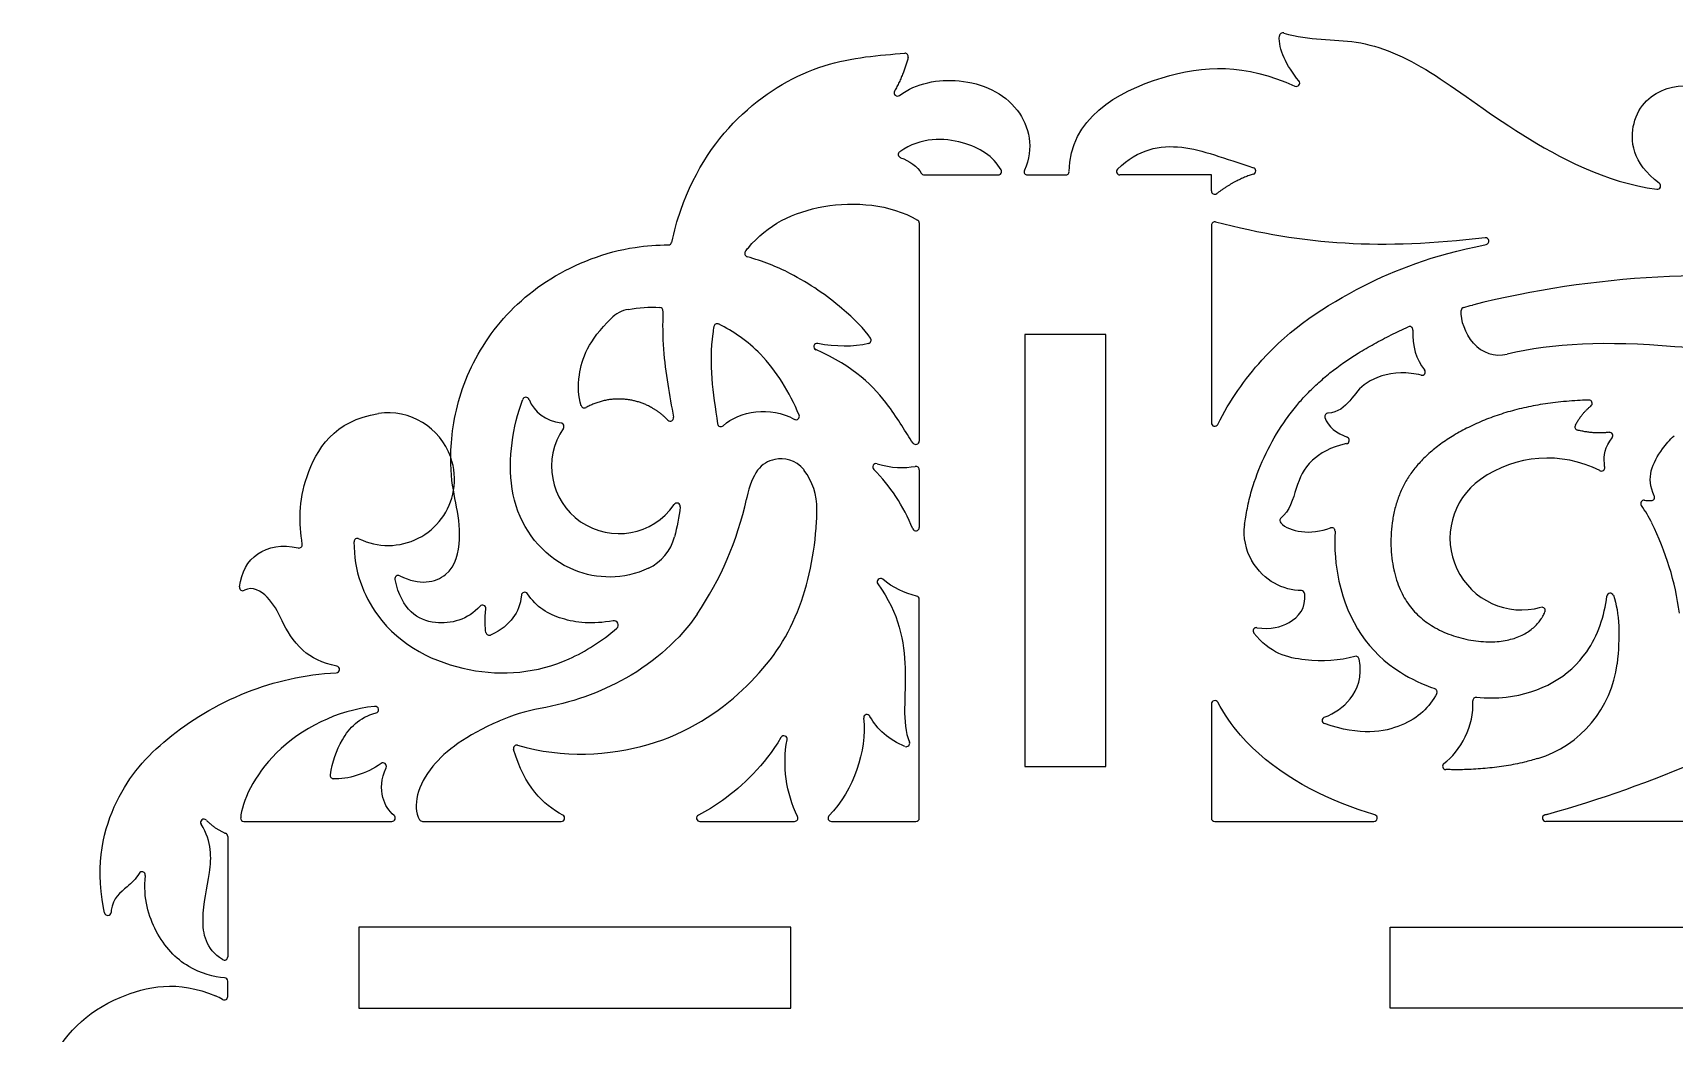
# Model space of a CAD drawing. Header units: millimetres. Extents: x -254 to 403, y -359 to 324.
# Drawn here: x -227.5 to -106, y 72.3 to 146.3 of the extents above; entities that cross this region are included whole.
import ezdxf

# ---------------------------------------------------------------- set-up
doc = ezdxf.new("R2010")
doc.units = ezdxf.units.MM
doc.header["$MEASUREMENT"] = 0
doc.layers.add('Layer 03', color=5, linetype='Continuous')

msp = doc.modelspace()

# ---------------------------------------------------------------- linework, layer by layer
at = {"layer": 'Layer 03'}
for p, q in [((-161.51, 135.81), (-156.04, 135.81)), ((-153.87, 135.81), (-151.04, 135.81)), ((-140.25, 135.81), (-147.02, 135.81)), ((-140.25, 134.62), (-140.25, 135.81)), ((-161.88, 132.25), (-161.88, 116.1)), ((-140.25, 132.08), (-140.25, 117.45)), ((-154.07, 124), (-154.07, 92)), ((-148.07, 124), (-154.07, 124)), ((-148.07, 92), (-148.07, 124)), ((-161.88, 113.98), (-161.88, 109.7)), ((-161.88, 88.19), (-161.88, 104.38)), ((-202.2, 96.46), (-202.22, 96.45)), ((-140.25, 96.64), (-140.25, 88.19)), ((-154.07, 92), (-148.07, 92)), ((-211.89, 87.94), (-200.93, 87.94)), ((-198.66, 87.94), (-188.39, 87.94)), ((-178.13, 87.94), (-171.11, 87.94)), ((-168.39, 87.94), (-162.13, 87.94)), ((-140, 87.94), (-128.21, 87.94)), ((-87.09, 87.94), (-115.49, 87.94)), ((-213.09, 86.83), (-213.09, 77.92)), ((-222.22, 81.18), (-222.29, 81.54)), ((-221.71, 81.36), (-221.73, 81.2)), ((-171.38, 80.12), (-203.38, 80.12)), ((-203.38, 80.12), (-203.38, 74.12)), ((-171.38, 74.12), (-171.38, 80.12)), ((-127, 80.12), (-95, 80.12)), ((-127, 74.12), (-127, 80.12)), ((-213.09, 74.97), (-213.09, 76.12)), ((-203.38, 74.12), (-171.38, 74.12)), ((-95, 74.12), (-127, 74.12))]:
    msp.add_line(p, q, dxfattribs=at)
for centre, radius, start, end in [((-134.96, 146.08), 0.249, 72.938, 174.1916), ((-162.94, 144.57), 0.249, 345.3228, 94.9374), ((-133.96, 142.61), 0.249, 245.4105, 38.3116), ((-163.49, 141.89), 0.249, 151.5022, 306.6652), ((-163.19, 137.32), 0.249, 125.0165, 251.3106), ((-156.04, 136.05), 0.249, 270, 29.5351), ((-153.87, 136.05), 0.249, 155.2728, 270), ((-147.02, 136.05), 0.249, 134.6564, 270), ((-137.21, 136.1), 0.249, 287.5208, 72.521), ((-161.51, 136.05), 0.249, 208.149, 270), ((-151.04, 136.05), 0.249, 270, 358.9372), ((-107.23, 134.99), 0.249, 262.3393, 53.4946), ((-140, 134.62), 0.249, 180, 307.2181), ((-162.13, 132.25), 0.249, 0, 59.6179), ((-140, 132.08), 0.249, 75.1797, 180), ((-180.46, 130.87), 0.249, 269.7246, 347.3082), ((-174.56, 129.99), 0.249, 142.2461, 253.8665), ((-119.95, 130.9), 0.249, 281.4508, 96.684), ((-103.08, 54.6), 73.76, 82.407, 103.9917), ((-182.94, 123.37), 2.53, 101.0177, 134.277), ((-181.11, 125.74), 0.249, 357.8925, 85.937), ((-121.5, 125.76), 0.249, 105.0624, 176.7196), ((-176.85, 124.54), 0.249, 63.7896, 170.1423), ((-125.57, 124.34), 0.249, 355.9733, 114.0047), ((-169.44, 123.09), 0.249, 80.2454, 246.6996), ((-165.69, 123.58), 0.249, 282.4195, 34.5646), ((-118.94, 124.96), 2.49, 220.2514, 283.5509), ((-124.66, 121.22), 0.249, 256.958, 39.1827), ((-191.01, 119.1), 0.249, 20.9956, 159.1102), ((-112.3, 118.89), 0.249, 307.6442, 91.9814), ((-201.21, 113.28), 4.91, 19.3266, 98.3447), ((-186.68, 118.8), 0.249, 196.5254, 299.1971), ((-171.01, 117.93), 0.249, 240.6167, 22.7279), ((-131.6, 117.92), 0.249, 91.3643, 195.7565), ((-184.13, 114.23), 4.98, 145.5567, 325.2645), ((-188.44, 117.19), 0.249, 325.5567, 80.3316), ((-180.32, 117.82), 0.249, 223.2798, 10.402), ((-176.57, 117.42), 0.249, 189.1338, 312.937), ((-140, 117.45), 0.249, 180, 333.1275), ((-113.08, 117.15), 0.249, 151.2728, 255.9076), ((-110.77, 116.5), 0.249, 321.1788, 97.1368), ((-162.13, 116.1), 0.249, 214.9757, 360), ((-130.29, 116.15), 0.249, 280.6441, 68.3124), ((-201.21, 113.28), 4.91, 350.1837, 19.3266), ((-165.08, 114.18), 0.249, 73.5299, 225.8403), ((-115.36, 106.21), 8.63, 63.263, 125.1515), ((-174.18, 111.11), 4.72, 359.2199, 37.1281), ((-162.13, 113.98), 0.249, 360, 100.8399), ((-117.27, 108.91), 5.31, 125.1515, 285.5708), ((-111.37, 114.13), 0.249, 243.263, 8.7882), ((-201.21, 113.28), 4.91, 243.793, 350.1837), ((-107.68, 111.94), 0.249, 269.6771, 24.9415), ((-179.83, 111.26), 0.249, 353.6584, 145.2645), ((-198.47, 116.98), 24.35, 325.7719, 347.7106), ((-108.21, 111.47), 0.249, 84.934, 216.3702), ((-115.36, 106.21), 8.63, 26.3324, 36.3702), ((-162.13, 109.7), 0.249, 202.6003, 0), ((-133.7, 109.35), 4.14, 172.173, 210.6801), ((-134.93, 110.21), 0.249, 127.9361, 224.0635), ((-131.34, 109.44), 0.249, 356.9338, 110.7174), ((-126.99, 100.45), 21.6, 7.7475, 26.3324), ((-207.82, 108.43), 0.249, 255.0291, 9.0878), ((-203.49, 108.65), 0.249, 63.793, 179.5857), ((-183.5, 109.95), 3.62, 295.6592, 344.8651), ((-200.46, 105.91), 0.249, 62.1479, 192.3091), ((-164.75, 105.68), 0.249, 50.3239, 215.8048), ((-211.97, 105.27), 0.249, 171.7, 299.6929), ((-191.1, 104.66), 0.249, 32.7816, 175.0193), ((-162.13, 104.38), 0.249, 360, 77.4922), ((-133.59, 104.78), 0.249, 6.8847, 88.5933), ((-110.72, 104.59), 0.249, 20.2149, 172.8217), ((-194.22, 103.71), 0.249, 352.4713, 138.0374), ((-115.77, 103.55), 0.249, 335.3182, 105.5708), ((-184.49, 102.48), 0.319, 310.9026, 99.8831), ((-136.91, 102.04), 0.249, 82.497, 217.7552), ((-193.72, 101.97), 0.249, 189.2284, 293.5637), ((-129.56, 99.92), 0.249, 10.2617, 106.5599), ((-205.06, 99.19), 0.249, 272.4286, 79.4377), ((-118.55, 100.62), 8.4, 287.1058, 353.1054), ((-123.78, 97.53), 0.249, 332.8964, 71.235), ((-202.17, 96.21), 0.249, 283.9924, 95.4249), ((-187.59, 83.13), 13.38, 100.1999, 113.873), ((-140, 96.64), 0.249, 28.7096, 180), ((-120.64, 96.88), 0.249, 85.2174, 184.4396), ((-165.75, 95.61), 0.249, 28.075, 185.1792), ((-131.8, 95.42), 0.249, 110.4488, 250.9673), ((-191.69, 93.34), 0.249, 73.7821, 196.3477), ((-171.91, 94.03), 0.249, 349.0961, 148.9428), ((-162.84, 93.72), 0.249, 248.3078, 21.7168), ((-139.44, 174.44), 89.27, 285.6678, 293.428), ((-205.25, 91.35), 0.249, 169.4867, 266.5549), ((-201.59, 92.03), 0.249, 333.3646, 124.7946), ((-122.88, 92.03), 0.249, 125.68, 267.8129), ((-214.85, 87.86), 0.249, 44.9411, 212.0899), ((-211.89, 88.19), 0.249, 176.9087, 270), ((-200.93, 88.19), 0.249, 270, 48.516), ((-198.66, 88.19), 0.249, 209.6329, 270), ((-188.39, 88.19), 0.249, 270, 62.3066), ((-178.13, 88.19), 0.249, 116.496, 270), ((-171.11, 88.19), 0.249, 270, 26.3879), ((-168.39, 88.19), 0.249, 135.3727, 270), ((-162.13, 88.19), 0.249, 270, 0), ((-140, 88.19), 0.249, 180, 270), ((-128.21, 88.19), 0.249, 270, 74.3126), ((-115.49, 88.19), 0.249, 105.0188, 270), ((-213.34, 86.83), 0.249, 0, 67.4538), ((-219.44, 83.97), 0.249, 354.32, 150.5895), ((-221.97, 81.23), 0.249, 190.6698, 353.3675), ((-213.34, 77.92), 0.249, 237.7898, 360), ((-213.34, 76.12), 0.249, 360, 87.4719), ((-215.79, 70.85), 4.54, 59.2224, 66.7073), ((-213.34, 74.97), 0.249, 239.2224, 0)]:
    msp.add_arc(centre, radius, start, end, dxfattribs=at)
for points, degree in [([(-133.77, 142.76), (-134.68, 143.91), (-135.31, 145.09), (-135.21, 146.1)], 3), ([(-162.7, 144.51), (-163.02, 143.27), (-163.71, 142.01)], 2), ([(-163.27, 137.08), (-162.65, 136.87), (-161.97, 136.39), (-161.73, 135.94)], 3), ([(-137.14, 135.87), (-138.53, 135.43), (-139.85, 134.42)], 2), ([(-119.98, 131.15), (-127.66, 130.25), (-133.31, 130.57), (-139.94, 132.32)], 3), ([(-183.42, 125.85), (-182.65, 126), (-181.88, 126.04), (-181.09, 125.99)], 3), ([(-120.84, 123.35), (-121.46, 124.08), (-121.79, 125.01), (-121.75, 125.78)], 3), ([(-121.56, 126), (-121.35, 126.06), (-121.13, 126.12), (-120.92, 126.17)], 3), ([(-125.32, 124.32), (-125.4, 123.13), (-125.07, 122.13), (-124.47, 121.38)], 3), ([(-169.4, 123.34), (-168.03, 123.1), (-166.8, 123.08), (-165.63, 123.34)], 3), ([(-190.77, 119.19), (-190.4, 118.21), (-189.57, 117.64), (-188.4, 117.44)], 3), ([(-176.4, 117.24), (-175.2, 118.35), (-172.91, 118.72), (-171.13, 117.71)], 3), ([(-113.3, 117.27), (-112.8, 118.19), (-112.15, 118.69)], 2), ([(-131.84, 117.85), (-131.64, 117.16), (-130.95, 116.68), (-130.19, 116.38)], 3), ([(-110.8, 116.75), (-111.94, 116.61), (-113.14, 116.91)], 2), ([(-165.01, 114.42), (-163.94, 114.1), (-162.98, 114.08), (-162.18, 114.23)], 3), ([(-162.36, 109.6), (-163.07, 111.31), (-164.01, 112.79), (-165.25, 114)], 3), ([(-179.59, 111.23), (-179.67, 110.47), (-179.81, 109.73), (-180.01, 109)], 3), ([(-108.19, 111.72), (-108.03, 111.7), (-107.86, 111.7), (-107.68, 111.69)], 3), ([(-135.11, 110.04), (-134.46, 109.36), (-132.9, 109.12), (-131.42, 109.68)], 3), ([(-133.58, 105.03), (-134.94, 105.06), (-136.34, 105.71), (-137.25, 107.24)], 3), ([(-162.08, 104.63), (-162.95, 104.82), (-163.84, 105.25), (-164.59, 105.87)], 3), ([(-110.48, 104.68), (-110.02, 103.42), (-109.98, 101.55), (-110.21, 99.62)], 3), ([(-193.97, 101.93), (-194.03, 102.31), (-194.07, 102.94), (-193.97, 103.68)], 3), ([(-123.03, 92.23), (-121.81, 93.11), (-120.75, 95.06), (-120.89, 96.86)], 3), ([(-166, 95.58), (-165.78, 93.15), (-166.69, 90.27), (-168.57, 88.36)], 3), ([(-162.94, 93.49), (-164.12, 93.96), (-165.02, 94.77), (-165.53, 95.72)], 3), ([(-170.89, 88.3), (-171.75, 90.04), (-172.03, 92.09), (-171.67, 93.98)], 3), ([(-188.27, 88.41), (-189.75, 89.19), (-191.12, 90.52), (-191.92, 93.27)], 3), ([(-201.73, 92.23), (-202.84, 91.46), (-204.18, 91.04), (-205.27, 91.1)], 3), ([(-214.67, 88.03), (-214.03, 87.38), (-213.25, 87.06)], 2), ([(-115.55, 88.43), (-115.48, 88.45), (-115.4, 88.47), (-115.33, 88.49)], 3)]:
    msp.add_open_spline(points, degree=degree, dxfattribs=at)
for points, knots in [([(-134.89, 146.31), (-132.95, 145.72), (-129.45, 146.09), (-124.14, 143.81), (-118.22, 139.1), (-111.1, 135.26), (-107.26, 134.74)], [30074.71779, 30074.71779, 30074.71779, 30074.71779, 30082.460523, 30090.55669, 30098.652858, 30106.089553, 30106.089553, 30106.089553, 30106.089553]), ([(-180.21, 130.81), (-180.03, 131.64), (-178.89, 135.69), (-175.18, 140.87), (-168.94, 144.41), (-164.8, 144.66), (-162.96, 144.82)], [32450.397755, 32450.397755, 32450.397755, 32450.397755, 32452.604012, 32461.593612, 32470.583211, 32479.489169, 32479.489169, 32479.489169, 32479.489169]), ([(-150.79, 136.05), (-150.72, 139.96), (-144.02, 143.84), (-137.77, 144.07), (-134.06, 142.38)], [32503.060536, 32503.060536, 32503.060536, 32503.060536, 32514.684211, 32525.513305, 32525.513305, 32525.513305, 32525.513305]), ([(-163.34, 141.69), (-162.11, 142.61), (-158.63, 143.26), (-154.12, 141.19), (-153.36, 137.76), (-154.1, 136.16)], [32483.416837, 32483.416837, 32483.416837, 32483.416837, 32488.432193, 32494.074235, 32499.329481, 32499.329481, 32499.329481, 32499.329481]), ([(-107.08, 135.19), (-109.11, 136.69), (-109.44, 140.28), (-106.84, 142.54), (-104.25, 142.49), (-102.83, 142.13)], [30106.749092, 30106.749092, 30106.749092, 30106.749092, 30111.26513, 30116.345453, 30120.786992, 30120.786992, 30120.786992, 30120.786992]), ([(-155.82, 136.18), (-156.39, 137.18), (-158.47, 138.51), (-161.76, 138.62), (-163.33, 137.52)], [209.329937, 209.329937, 209.329937, 209.329937, 213.875609, 218.749493, 218.749493, 218.749493, 218.749493]), ([(-147.19, 136.23), (-145.68, 137.73), (-142.5, 138.34), (-139.31, 137.02), (-137.14, 136.34)], [269.191137, 269.191137, 269.191137, 269.191137, 275.043092, 280.700159, 280.700159, 280.700159, 280.700159]), ([(-174.75, 130.15), (-174.68, 130.24), (-173.23, 132.04), (-169.38, 134.04), (-164.04, 133.66), (-162.01, 132.46)], [678.393758, 678.393758, 678.393758, 678.393758, 678.778812, 686.292058, 693.65592, 693.65592, 693.65592, 693.65592]), ([(-200.34, 106.13), (-198.91, 105.38), (-196.42, 105.87), (-195.74, 108.89), (-196.18, 111.59), (-196.73, 113.98), (-196.34, 119.01), (-193.9, 124.2), (-189.52, 128.39), (-184.33, 130.43), (-181.27, 130.62), (-180.46, 130.62)], [32410.201424, 32410.201424, 32410.201424, 32410.201424, 32414.830377, 32419.609285, 32424.388192, 32429.1671, 32433.946007, 32438.724915, 32443.503822, 32448.28273, 32450.059233, 32450.059233, 32450.059233, 32450.059233]), ([(-139.78, 117.34), (-138.89, 119.09), (-135.9, 123.41), (-129.87, 127.47), (-124.04, 129.82), (-119.9, 130.65)], [741.830945, 741.830945, 741.830945, 741.830945, 750.135575, 764.071436, 775.157043, 775.157043, 775.157043, 775.157043]), ([(-165.48, 123.72), (-165.94, 124.39), (-167.55, 126.01), (-170.84, 128.38), (-173.47, 129.42), (-174.63, 129.75)], [665.838672, 665.838672, 665.838672, 665.838672, 669.981823, 674.760732, 677.906722, 677.906722, 677.906722, 677.906722]), ([(-180.86, 125.73), (-180.9, 124.77), (-180.86, 121.98), (-180.37, 119.46), (-180.08, 117.86)], [282.10116, 282.10116, 282.10116, 282.10116, 284.534443, 289.239998, 289.239998, 289.239998, 289.239998]), ([(-186.92, 118.72), (-187.12, 119.41), (-187.24, 121.25), (-186.37, 123.55), (-184.7, 125.18)], [269.703672, 269.703672, 269.703672, 269.703672, 272.684302, 276.939562, 276.939562, 276.939562, 276.939562]), ([(-177.09, 124.59), (-177.12, 124.41), (-177.5, 121.98), (-177.18, 119.67), (-176.81, 117.38)], [230.532607, 230.532607, 230.532607, 230.532607, 231.112908, 238.476078, 238.476078, 238.476078, 238.476078]), ([(-170.78, 118.03), (-171.48, 119.71), (-173.24, 122.58), (-175.65, 124.23), (-176.74, 124.77)], [220.194831, 220.194831, 220.194831, 220.194831, 225.70004, 230.068555, 230.068555, 230.068555, 230.068555]), ([(-137.8, 109.92), (-137.77, 110.1), (-137.67, 110.73), (-137.46, 111.78), (-136.97, 113.48), (-136.12, 115.51), (-134.99, 117.38), (-134, 118.67), (-133.23, 119.55), (-132.41, 120.35), (-131.14, 121.44), (-129.73, 122.42), (-128.19, 123.31), (-126.95, 123.96), (-126.1, 124.37), (-125.67, 124.56)], [1475.483676, 1475.483676, 1475.483676, 1475.483676, 1476.04364, 1477.387356, 1478.717697, 1481.377307, 1484.000498, 1485.276941, 1486.273698, 1487.501331, 1488.735265, 1491.299711, 1492.661267, 1494.095408, 1495.514202, 1495.514202, 1495.514202, 1495.514202]), ([(-162.34, 115.95), (-162.9, 116.76), (-164.12, 118.98), (-166.7, 121.64), (-169.54, 122.87)], [710.766124, 710.766124, 710.766124, 710.766124, 715.003757, 720.888612, 720.888612, 720.888612, 720.888612]), ([(-96.68, 121.89), (-100.02, 122.46), (-108.91, 123.59), (-114.94, 123.36), (-118.35, 122.53)], [682.666224, 682.666224, 682.666224, 682.666224, 688.703522, 699.778515, 699.778515, 699.778515, 699.778515]), ([(-124.71, 120.98), (-125.19, 121.09), (-126.77, 121.3), (-129.04, 120.48), (-129.81, 119.18), (-130.88, 118.19), (-131.61, 118.17)], [1499.942935, 1499.942935, 1499.942935, 1499.942935, 1501.188654, 1503.659944, 1506.131235, 1508.324026, 1508.324026, 1508.324026, 1508.324026]), ([(-181.93, 106.69), (-183.79, 105.8), (-188.27, 105.98), (-192.62, 110.95), (-192.15, 116.47), (-191.38, 118.81), (-191.24, 119.19)], [555.307268, 555.307268, 555.307268, 555.307268, 561.031021, 568.312993, 575.594964, 577.076792, 577.076792, 577.076792, 577.076792]), ([(-112.31, 119.14), (-112.52, 119.13), (-113.27, 119.1), (-114.54, 119), (-116.05, 118.79), (-117.45, 118.5), (-118.77, 118.12), (-120.03, 117.67), (-121.2, 117.14), (-122.29, 116.55), (-123.27, 115.9), (-124.13, 115.21), (-124.87, 114.48), (-125.48, 113.73), (-125.97, 112.95), (-126.35, 112.11), (-126.64, 111.22), (-126.84, 110.29), (-126.95, 109.33), (-126.97, 108.38), (-126.9, 107.45), (-126.76, 106.6), (-126.55, 105.82), (-126.29, 105.12), (-125.98, 104.51), (-125.62, 103.96), (-125.21, 103.46), (-124.75, 103.02), (-124.24, 102.62), (-123.66, 102.26), (-123.02, 101.94), (-122.32, 101.68), (-121.59, 101.47), (-120.85, 101.32), (-120.12, 101.24), (-119.43, 101.23), (-118.8, 101.28), (-118.06, 101.41), (-117.27, 101.68), (-116.6, 102.1), (-116.18, 102.48), (-115.96, 102.74), (-115.81, 102.96), (-115.68, 103.18), (-115.6, 103.34), (-115.55, 103.45)], [842.729405, 842.729405, 842.729405, 842.729405, 843.361646, 845.011828, 846.537021, 847.962924, 849.330123, 850.669769, 851.969131, 853.212151, 854.393381, 855.508138, 856.546848, 857.50558, 858.404655, 859.320581, 860.264874, 861.22718, 862.198081, 863.16333, 864.098362, 864.975373, 865.779088, 866.519907, 867.209341, 867.861487, 868.495513, 869.130284, 869.778948, 870.455767, 871.176712, 871.931349, 872.699999, 873.461903, 874.201137, 874.900874, 875.538678, 876.118318, 877.154288, 878.054893, 878.467693, 878.865416, 879.063044, 879.272118, 879.628028, 879.628028, 879.628028, 879.628028]), ([(-207.57, 108.47), (-207.82, 110), (-207.85, 113.38), (-205.18, 117.66), (-201.93, 118.14)], [32324.398663, 32324.398663, 32324.398663, 32324.398663, 32330.396703, 32336.784532, 32336.784532, 32336.784532, 32336.784532]), ([(-130.24, 115.91), (-131.46, 115.67), (-133.26, 114.5), (-133.92, 112.88), (-134.47, 110.88), (-135.09, 110.41)], [1511.959764, 1511.959764, 1511.959764, 1511.959764, 1514.42304, 1517.674585, 1520.617057, 1520.617057, 1520.617057, 1520.617057]), ([(-111.12, 114.17), (-111.13, 114.26), (-111.2, 114.88), (-111.12, 115.67), (-110.57, 116.35)], [834.088979, 834.088979, 834.088979, 834.088979, 834.499929, 836.736152, 836.736152, 836.736152, 836.736152]), ([(-107.46, 112.05), (-108.09, 113.4), (-107.45, 114.82), (-106.31, 116.18), (-105.98, 116.5)], [473.487767, 473.487767, 473.487767, 473.487767, 478.048175, 479.508998, 479.508998, 479.508998, 479.508998]), ([(-170.41, 113.96), (-171.05, 114.75), (-173.2, 115.06), (-174.26, 113.72), (-174.67, 111.84), (-174.67, 111.8)], [1242.358255, 1242.358255, 1242.358255, 1242.358255, 1245.460083, 1250.261146, 1250.358227, 1250.358227, 1250.358227, 1250.358227]), ([(-191.62, 93.58), (-188.27, 92.61), (-181.17, 93.01), (-174.46, 97.59), (-170.68, 102.79), (-169.59, 107.87), (-169.46, 110.58), (-169.46, 111.04)], [1208.907125, 1208.907125, 1208.907125, 1208.907125, 1215.890811, 1223.172783, 1230.454755, 1237.736727, 1239.223091, 1239.223091, 1239.223091, 1239.223091]), ([(-131.09, 109.43), (-131.16, 108.15), (-130.78, 103.59), (-128, 99.67), (-124.6, 98.08), (-123.7, 97.77)], [1412.2236, 1412.2236, 1412.2236, 1412.2236, 1417.263621, 1430.405268, 1434.897621, 1434.897621, 1434.897621, 1434.897621]), ([(-212.22, 105.3), (-212.06, 106.41), (-211.29, 107.95), (-209.06, 108.5), (-207.88, 108.19)], [32317.554103, 32317.554103, 32317.554103, 32317.554103, 32320.883495, 32323.900989, 32323.900989, 32323.900989, 32323.900989]), ([(-203.74, 108.65), (-203.76, 106.48), (-201.82, 101.61), (-195.18, 98.47), (-188.94, 99.03), (-185.37, 101.29), (-184.28, 102.24)], [32355.763294, 32355.763294, 32355.763294, 32355.763294, 32361.162446, 32370.152045, 32379.141645, 32383.754675, 32383.754675, 32383.754675, 32383.754675]), ([(-194.4, 103.88), (-195.31, 102.87), (-197.99, 102.16), (-200.2, 103.56), (-200.7, 105.86)], [32400.167686, 32400.167686, 32400.167686, 32400.167686, 32404.582569, 32409.633488, 32409.633488, 32409.633488, 32409.633488]), ([(-205.01, 99.44), (-206.12, 99.64), (-207.91, 100.63), (-209.16, 102.92), (-209.92, 104.59), (-211.28, 105.38), (-211.85, 105.05)], [32306.628622, 32306.628622, 32306.628622, 32306.628622, 32308.813043, 32311.596538, 32314.380033, 32316.995628, 32316.995628, 32316.995628, 32316.995628]), ([(-191.34, 104.68), (-191.41, 103.99), (-191.85, 102.96), (-192.81, 102.09), (-193.62, 101.74)], [32392.876175, 32392.876175, 32392.876175, 32392.876175, 32395.000968, 32397.164805, 32397.164805, 32397.164805, 32397.164805]), ([(-184.54, 102.79), (-186.09, 102.52), (-188.46, 102.75), (-190.24, 103.8), (-190.89, 104.8)], [32384.586609, 32384.586609, 32384.586609, 32384.586609, 32388.463594, 32392.255545, 32392.255545, 32392.255545, 32392.255545]), ([(-164.95, 105.54), (-163.36, 103.33), (-162.56, 98.87), (-163.2, 95.28), (-162.61, 93.81)], [822.423349, 822.423349, 822.423349, 822.423349, 828.509221, 835.299008, 835.299008, 835.299008, 835.299008]), ([(-136.88, 102.28), (-135.83, 102.15), (-134.33, 102.5), (-133.21, 103.71), (-133.34, 104.81)], [1461.52934, 1461.52934, 1461.52934, 1461.52934, 1464.206139, 1467.15796, 1467.15796, 1467.15796, 1467.15796]), ([(-120.62, 97.13), (-119.87, 97.06), (-116.45, 97.09), (-112.37, 99.45), (-111.15, 103.15), (-110.96, 104.62)], [623.469416, 623.469416, 623.469416, 623.469416, 627.119005, 640.260652, 648.741664, 648.741664, 648.741664, 648.741664]), ([(-178.33, 103.29), (-179.6, 101.43), (-182.93, 98.39), (-187.7, 96.7), (-189.96, 96.3)], [1259.719533, 1259.719533, 1259.719533, 1259.719533, 1266.894059, 1273.005645, 1273.005645, 1273.005645, 1273.005645]), ([(-129.63, 100.16), (-130.75, 99.83), (-133.22, 99.7), (-135.94, 100.38), (-137.11, 101.89)], [1452.350335, 1452.350335, 1452.350335, 1452.350335, 1456.692371, 1460.939165, 1460.939165, 1460.939165, 1460.939165]), ([(-131.89, 95.65), (-131.12, 95.93), (-129.66, 97.01), (-129.06, 98.6), (-129.31, 99.97)], [1446.063418, 1446.063418, 1446.063418, 1446.063418, 1448.706482, 1451.930155, 1451.930155, 1451.930155, 1451.930155]), ([(-222.29, 81.54), (-222.92, 84.88), (-221.61, 89.99), (-217.86, 94.14), (-212.34, 97.64), (-207.38, 98.85), (-205.05, 98.94)], [32277.541, 32277.541, 32277.541, 32277.541, 32284.892684, 32292.244368, 32299.596052, 32305.899908, 32305.899908, 32305.899908, 32305.899908]), ([(-123.56, 97.42), (-124.09, 96.39), (-125.73, 94.83), (-129.2, 94.25), (-131.88, 95.18)], [1435.326704, 1435.326704, 1435.326704, 1435.326704, 1440.397964, 1445.450291, 1445.450291, 1445.450291, 1445.450291]), ([(-202.22, 96.45), (-204.98, 96.19), (-210.15, 93.53), (-212.07, 89.35), (-212.13, 88.2)], [502.132906, 502.132906, 502.132906, 502.132906, 507.072104, 511.638104, 511.638104, 511.638104, 511.638104]), ([(-128.14, 88.43), (-128.55, 88.55), (-132.09, 89.65), (-136.86, 92.32), (-139.31, 95.9), (-139.78, 96.76)], [1216.211607, 1216.211607, 1216.211607, 1216.211607, 1218.07226, 1232.008121, 1236.136422, 1236.136422, 1236.136422, 1236.136422]), ([(-205.49, 91.39), (-205.32, 92.34), (-204.79, 94.07), (-203.36, 95.66), (-202.11, 95.97)], [495.115779, 495.115779, 495.115779, 495.115779, 498.164671, 501.372702, 501.372702, 501.372702, 501.372702]), ([(-193, 95.37), (-195.47, 94.27), (-198.67, 91.95), (-199.46, 89.08), (-198.88, 88.07)], [1276.21046, 1276.21046, 1276.21046, 1276.21046, 1281.568478, 1287.880612, 1287.880612, 1287.880612, 1287.880612]), ([(-172.13, 94.15), (-173.37, 92.09), (-175.58, 89.96), (-177.65, 88.71), (-178.24, 88.41)], [281.480942, 281.480942, 281.480942, 281.480942, 287.563268, 290.017671, 290.017671, 290.017671, 290.017671]), ([(-116.08, 92.6), (-116.41, 92.5), (-117.18, 92.29), (-118.42, 92.04), (-119.57, 91.9), (-120.49, 91.83), (-121.38, 91.77), (-122.18, 91.76), (-122.75, 91.78), (-122.89, 91.78)], [664.514408, 664.514408, 664.514408, 664.514408, 665.549723, 666.934623, 668.32621, 669.022819, 669.705242, 671.016417, 671.433569, 671.433569, 671.433569, 671.433569]), ([(-200.77, 88.38), (-201.17, 88.73), (-201.75, 89.58), (-201.76, 91.12), (-201.36, 91.91)], [485.886539, 485.886539, 485.886539, 485.886539, 487.928667, 490.111272, 490.111272, 490.111272, 490.111272]), ([(-213.47, 77.71), (-214.73, 78.5), (-215.16, 80.88), (-214.34, 84.03), (-214.24, 86.41), (-215.06, 87.73)], [-809.29626, -809.29626, -809.29626, -809.29626, -805.606689, -801.57049, -797.778875, -797.778875, -797.778875, -797.778875]), ([(-219.65, 84.09), (-219.88, 83.68), (-220.62, 83.01), (-221.6, 82.26), (-221.71, 81.36)], [32272.781862, 32272.781862, 32272.781862, 32272.781862, 32274.303051, 32276.435856, 32276.435856, 32276.435856, 32276.435856]), ([(-213.33, 76.37), (-214.08, 76.4), (-216.22, 77.01), (-218.48, 79.39), (-219.36, 82.23), (-219.19, 83.94)], [32260.979146, 32260.979146, 32260.979146, 32260.979146, 32264.56258, 32268.542815, 32272.100007, 32272.100007, 32272.100007, 32272.100007]), ([(-215.07, 50.41), (-217.7, 51.06), (-222.62, 53.29), (-227.7, 60.09), (-227.17, 70.49), (-222.16, 75.13), (-216.77, 76.22), (-214, 75.02)], [32194.314699, 32194.314699, 32194.314699, 32194.314699, 32207.260484, 32220.789355, 32234.318226, 32247.847098, 32258.317898, 32258.317898, 32258.317898, 32258.317898])]:
    msp.add_open_spline(points, degree=3, knots=knots, dxfattribs=at)
msp.add_rational_spline([(-180.5, 117.65), (-181.13, 118.31), (-181.95, 118.71), (-184.29, 119.85), (-186.56, 118.58)], [0.892894116687, 0.929456723511, 1, 0.822152894252, 0.860286159447], degree=2, knots=[261.907655, 261.907655, 261.907655, 263.994506, 263.994506, 269.255682, 269.255682, 269.255682], dxfattribs=at)

doc.saveas('drawing.dxf')
